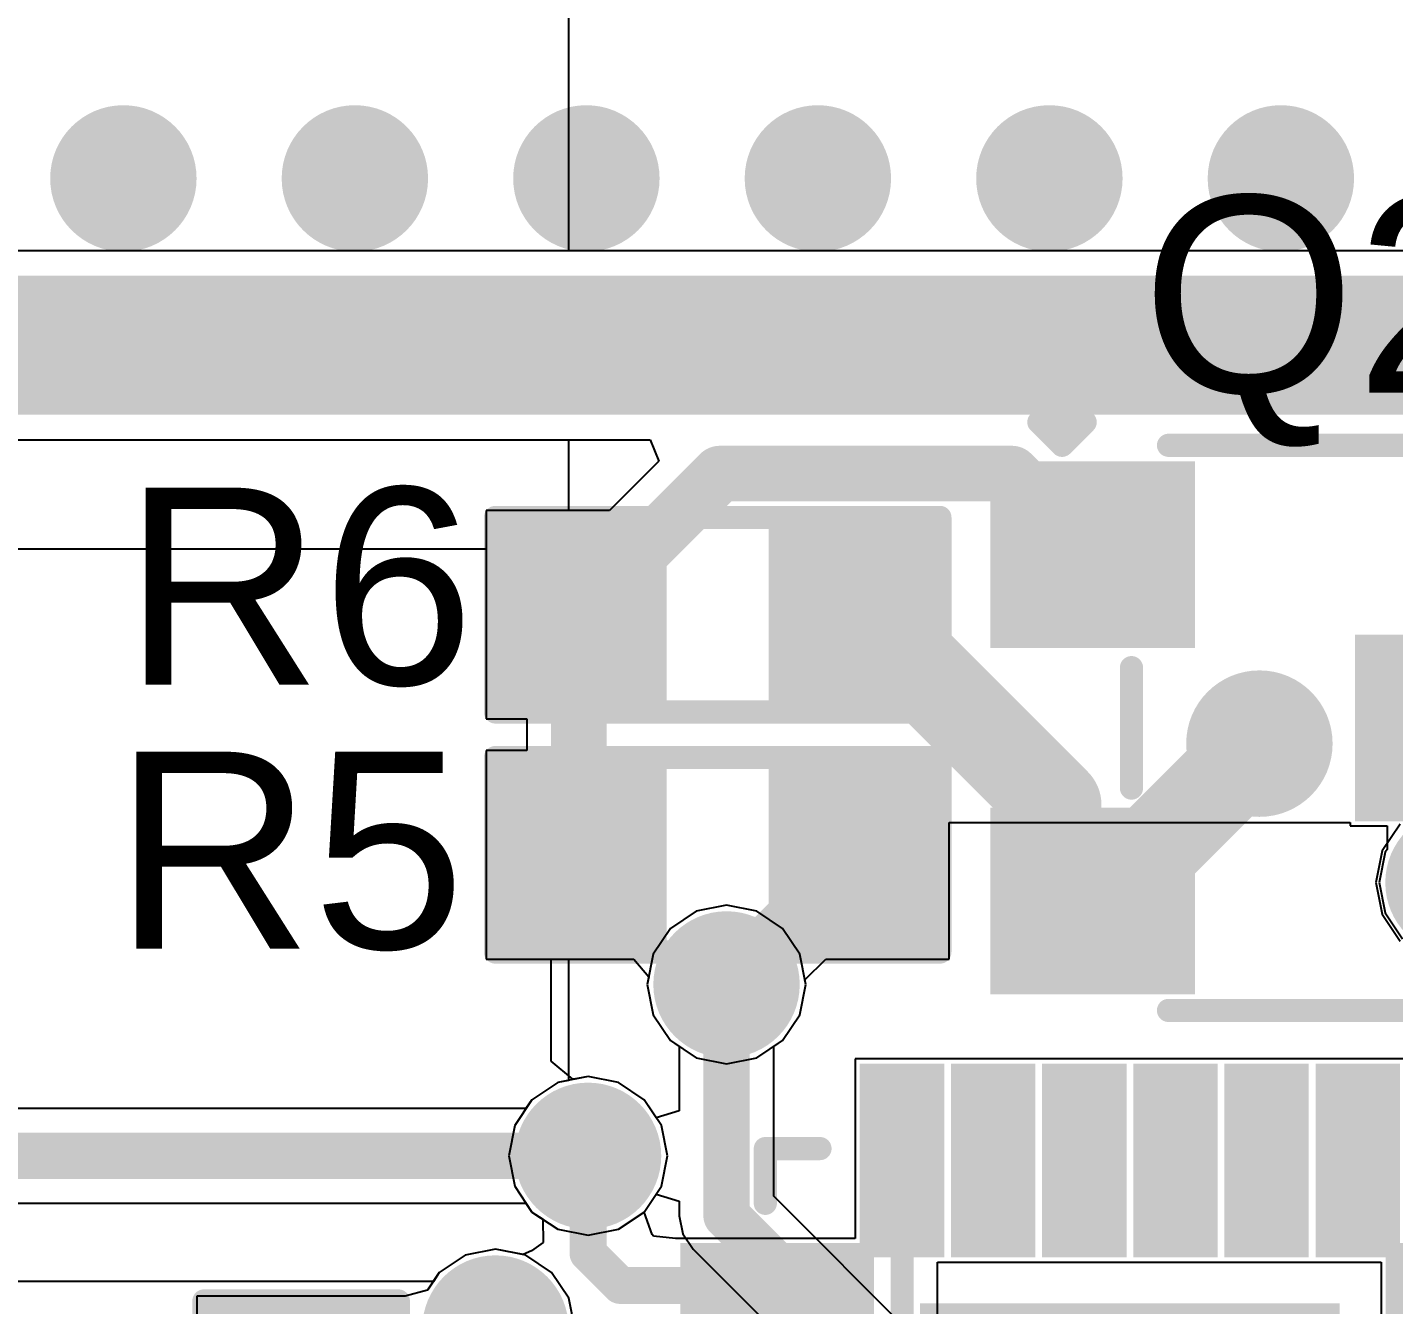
# Model space of a CAD drawing. Header units: millimetres. Extents: x -3 to 5381, y -54 to 5355.
# Drawn here: x 27.68 to 35.18, y -11.69 to -4.68 of the extents above; entities that cross this region are included whole.
import ezdxf

# ---------------------------------------------------------------- set-up
doc = ezdxf.new("R2010")
doc.units = ezdxf.units.MM
for name, color, linetype in [('BottomLayer', 5, 'Continuous'), ('BottomSolder', 6, 'Continuous'), ('TopLayer', 1, 'Continuous'), ('TopOverlay', 2, 'Continuous'), ('TopPaste', 8, 'Continuous'), ('TopSolder', 216, 'Continuous'), ('ViaHoleLayer', 16, 'Continuous')]:
    doc.layers.add(name, color=color, linetype=linetype)
doc.styles.add('Arial', font='arial.ttf', dxfattribs={"height": 0.2})

# ---------------------------------------------------------------- blocks, each defined once
blk = doc.blocks.new('QFN_24_EP_4_4__13')
at = {"layer": 'TopLayer'}
for points in [[(-1.37999978, 2.36500289), (-1.1200003, 2.36500289), (-1.1200003, 1.50500207), (-1.37999978, 1.50500207)], [(-0.88000078, 2.36500289), (-0.6200013, 2.36500289), (-0.6200013, 1.50500207), (-0.88000078, 1.50500207)], [(-0.37999924, 2.36500289), (-0.11999976, 2.36500289), (-0.11999976, 1.50500207), (-0.37999924, 1.50500207)], [(0.11999976, 2.36500289), (0.37999924, 2.36500289), (0.37999924, 1.50500207), (0.11999976, 1.50500207)], [(0.6200013, 2.36500289), (0.88000078, 2.36500289), (0.88000078, 1.50500207), (0.6200013, 1.50500207)], [(1.1200003, 2.36500289), (1.37999978, 2.36500289), (1.37999978, 1.50500207), (1.1200003, 1.50500207)], [(-2.36500035, 1.38000232), (-1.50499953, 1.38000232), (-1.50499953, 1.12000284), (-2.36500035, 1.12000284)], [(1.50499953, 1.38000232), (2.36500035, 1.38000232), (2.36500035, 1.12000284), (1.50499953, 1.12000284)], [(-1.05000044, 1.05000298), (1.05000044, 1.05000298), (1.05000044, -1.0499979), (-1.05000044, -1.0499979)], [(-2.36500035, 0.8800033199999999), (-1.50499953, 0.8800033199999999), (-1.50499953, 0.62000384), (-2.36500035, 0.62000384)], [(1.50499953, 0.8800033199999999), (2.36500035, 0.8800033199999999), (2.36500035, 0.62000384), (1.50499953, 0.62000384)], [(-2.36500035, 0.38000178), (-1.50499953, 0.38000178), (-1.50499953, 0.1200023), (-2.36500035, 0.1200023)], [(1.50499953, 0.38000178), (2.36500035, 0.38000178), (2.36500035, 0.1200023), (1.50499953, 0.1200023)], [(-2.36500035, -0.11999722), (-1.50499953, -0.11999722), (-1.50499953, -0.3799967), (-2.36500035, -0.3799967)], [(1.50499953, -0.11999722), (2.36500035, -0.11999722), (2.36500035, -0.3799967), (1.50499953, -0.3799967)], [(-2.36500035, -0.61999876), (-1.50499953, -0.61999876), (-1.50499953, -0.8799982399999999), (-2.36500035, -0.8799982399999999)], [(1.50499953, -0.61999876), (2.36500035, -0.61999876), (2.36500035, -0.8799982399999999), (1.50499953, -0.8799982399999999)], [(-2.36500035, -1.11999776), (-1.50499953, -1.11999776), (-1.50499953, -1.37999724), (-2.36500035, -1.37999724)], [(1.50499953, -1.11999776), (2.36500035, -1.11999776), (2.36500035, -1.37999724), (1.50499953, -1.37999724)], [(-1.37999978, -1.50499699), (-1.1200003, -1.50499699), (-1.1200003, -2.36499781), (-1.37999978, -2.36499781)], [(-0.88000078, -1.50499699), (-0.6200013, -1.50499699), (-0.6200013, -2.36499781), (-0.88000078, -2.36499781)], [(-0.37999924, -1.50499699), (-0.11999976, -1.50499699), (-0.11999976, -2.36499781), (-0.37999924, -2.36499781)], [(0.11999976, -1.50499699), (0.37999924, -1.50499699), (0.37999924, -2.36499781), (0.11999976, -2.36499781)], [(0.6200013, -1.50499699), (0.88000078, -1.50499699), (0.88000078, -2.36499781), (0.6200013, -2.36499781)], [(1.1200003, -1.50499699), (1.37999978, -1.50499699), (1.37999978, -2.36499781), (1.1200003, -2.36499781)]]:
    blk.add_hatch(color=1, dxfattribs=at).paths.add_polyline_path(points)
at = {"layer": 'TopPaste'}
for points in [[(-1.37999978, 2.36500289), (-1.1200003, 2.36500289), (-1.1200003, 1.50500207), (-1.37999978, 1.50500207)], [(-0.88000078, 2.36500289), (-0.6200013, 2.36500289), (-0.6200013, 1.50500207), (-0.88000078, 1.50500207)], [(-0.37999924, 2.36500289), (-0.11999976, 2.36500289), (-0.11999976, 1.50500207), (-0.37999924, 1.50500207)], [(0.11999976, 2.36500289), (0.37999924, 2.36500289), (0.37999924, 1.50500207), (0.11999976, 1.50500207)], [(0.6200013, 2.36500289), (0.88000078, 2.36500289), (0.88000078, 1.50500207), (0.6200013, 1.50500207)], [(1.1200003, 2.36500289), (1.37999978, 2.36500289), (1.37999978, 1.50500207), (1.1200003, 1.50500207)], [(-2.36500035, 1.38000232), (-1.50499953, 1.38000232), (-1.50499953, 1.12000284), (-2.36500035, 1.12000284)], [(1.50499953, 1.38000232), (2.36500035, 1.38000232), (2.36500035, 1.12000284), (1.50499953, 1.12000284)], [(-2.36500035, 0.8800033199999999), (-1.50499953, 0.8800033199999999), (-1.50499953, 0.62000384), (-2.36500035, 0.62000384)], [(1.50499953, 0.8800033199999999), (2.36500035, 0.8800033199999999), (2.36500035, 0.62000384), (1.50499953, 0.62000384)], [(-0.6600012199999999, 0.6600037599999999), (0.6600012199999999, 0.6600037599999999), (0.6600012199999999, -0.65999868), (-0.6600012199999999, -0.65999868)], [(-2.36500035, 0.38000178), (-1.50499953, 0.38000178), (-1.50499953, 0.1200023), (-2.36500035, 0.1200023)], [(1.50499953, 0.38000178), (2.36500035, 0.38000178), (2.36500035, 0.1200023), (1.50499953, 0.1200023)], [(-2.36500035, -0.11999722), (-1.50499953, -0.11999722), (-1.50499953, -0.3799967), (-2.36500035, -0.3799967)], [(1.50499953, -0.11999722), (2.36500035, -0.11999722), (2.36500035, -0.3799967), (1.50499953, -0.3799967)], [(-2.36500035, -0.61999876), (-1.50499953, -0.61999876), (-1.50499953, -0.8799982399999999), (-2.36500035, -0.8799982399999999)], [(1.50499953, -0.61999876), (2.36500035, -0.61999876), (2.36500035, -0.8799982399999999), (1.50499953, -0.8799982399999999)], [(-2.36500035, -1.11999776), (-1.50499953, -1.11999776), (-1.50499953, -1.37999724), (-2.36500035, -1.37999724)], [(1.50499953, -1.11999776), (2.36500035, -1.11999776), (2.36500035, -1.37999724), (1.50499953, -1.37999724)], [(-1.37999978, -1.50499699), (-1.1200003, -1.50499699), (-1.1200003, -2.36499781), (-1.37999978, -2.36499781)], [(-0.88000078, -1.50499699), (-0.6200013, -1.50499699), (-0.6200013, -2.36499781), (-0.88000078, -2.36499781)], [(-0.37999924, -1.50499699), (-0.11999976, -1.50499699), (-0.11999976, -2.36499781), (-0.37999924, -2.36499781)], [(0.11999976, -1.50499699), (0.37999924, -1.50499699), (0.37999924, -2.36499781), (0.11999976, -2.36499781)], [(0.6200013, -1.50499699), (0.88000078, -1.50499699), (0.88000078, -2.36499781), (0.6200013, -2.36499781)], [(1.1200003, -1.50499699), (1.37999978, -1.50499699), (1.37999978, -2.36499781), (1.1200003, -2.36499781)]]:
    blk.add_hatch(color=8, dxfattribs=at).paths.add_polyline_path(points)
at = {"layer": 'TopSolder'}
for points in [[(-1.48159978, 2.46660289), (-1.0184003, 2.46660289), (-1.0184003, 1.40340207), (-1.48159978, 1.40340207)], [(-0.98160078, 2.46660289), (-0.5184013, 2.46660289), (-0.5184013, 1.40340207), (-0.98160078, 1.40340207)], [(-0.48159924, 2.46660289), (-0.01839976, 2.46660289), (-0.01839976, 1.40340207), (-0.48159924, 1.40340207)], [(0.01839976, 2.46660289), (0.48159924, 2.46660289), (0.48159924, 1.40340207), (0.01839976, 1.40340207)], [(0.5184013, 2.46660289), (0.98160078, 2.46660289), (0.98160078, 1.40340207), (0.5184013, 1.40340207)], [(1.0184003, 2.46660289), (1.48159978, 2.46660289), (1.48159978, 1.40340207), (1.0184003, 1.40340207)], [(-2.46660035, 1.48160232), (-1.40339953, 1.48160232), (-1.40339953, 1.01840284), (-2.46660035, 1.01840284)], [(1.40339953, 1.48160232), (2.46660035, 1.48160232), (2.46660035, 1.01840284), (1.40339953, 1.01840284)], [(-1.15160044, 1.15160298), (1.15160044, 1.15160298), (1.15160044, -1.1515979), (-1.15160044, -1.1515979)], [(-2.46660035, 0.98160332), (-1.40339953, 0.98160332), (-1.40339953, 0.51840384), (-2.46660035, 0.51840384)], [(1.40339953, 0.98160332), (2.46660035, 0.98160332), (2.46660035, 0.51840384), (1.40339953, 0.51840384)], [(-2.46660035, 0.48160178), (-1.40339953, 0.48160178), (-1.40339953, 0.0184023), (-2.46660035, 0.0184023)], [(1.40339953, 0.48160178), (2.46660035, 0.48160178), (2.46660035, 0.0184023), (1.40339953, 0.0184023)], [(-2.46660035, -0.01839722), (-1.40339953, -0.01839722), (-1.40339953, -0.4815967), (-2.46660035, -0.4815967)], [(1.40339953, -0.01839722), (2.46660035, -0.01839722), (2.46660035, -0.4815967), (1.40339953, -0.4815967)], [(-2.46660035, -0.51839876), (-1.40339953, -0.51839876), (-1.40339953, -0.98159824), (-2.46660035, -0.98159824)], [(1.40339953, -0.51839876), (2.46660035, -0.51839876), (2.46660035, -0.98159824), (1.40339953, -0.98159824)], [(-2.46660035, -1.01839776), (-1.40339953, -1.01839776), (-1.40339953, -1.48159724), (-2.46660035, -1.48159724)], [(1.40339953, -1.01839776), (2.46660035, -1.01839776), (2.46660035, -1.48159724), (1.40339953, -1.48159724)], [(-1.48159978, -1.40339699), (-1.0184003, -1.40339699), (-1.0184003, -2.46659781), (-1.48159978, -2.46659781)], [(-0.98160078, -1.40339699), (-0.5184013, -1.40339699), (-0.5184013, -2.46659781), (-0.98160078, -2.46659781)], [(-0.48159924, -1.40339699), (-0.01839976, -1.40339699), (-0.01839976, -2.46659781), (-0.48159924, -2.46659781)], [(0.01839976, -1.40339699), (0.48159924, -1.40339699), (0.48159924, -2.46659781), (0.01839976, -2.46659781)], [(0.5184013, -1.40339699), (0.98160078, -1.40339699), (0.98160078, -2.46659781), (0.5184013, -2.46659781)], [(1.0184003, -1.40339699), (1.48159978, -1.40339699), (1.48159978, -2.46659781), (1.0184003, -2.46659781)]]:
    blk.add_hatch(color=216, dxfattribs=at).paths.add_polyline_path(points)
at = {"layer": 'TopOverlay', "const_width": 0.127}
for points in [[(-2.00000108, 2.00000362), (-1.69999914, 2.00000362)], [(-2.00000108, 2.00000362), (-2.00000108, 1.70000168)], [(1.69999914, 2.00000362), (2.00000108, 2.00000362)], [(2.00000108, 2.00000362), (2.00000108, 1.70000168)], [(-2.667, 1.397), (-2.54, 1.27)], [(-2.667, 1.397), (-2.667, 1.143)], [(-2.54, 1.27), (-2.667, 1.143)], [(-2.00000108, -1.6999966), (-2.00000108, -1.99999854)], [(2.00000108, -1.6999966), (2.00000108, -1.99999854)], [(-2.00000108, -1.99999854), (-1.69999914, -1.99999854)], [(1.69999914, -1.99999854), (2.00000108, -1.99999854)]]:
    blk.add_lwpolyline(points, dxfattribs=at)
at = {"layer": 'TopOverlay', "const_width": 0.0635}
for points in [[(-2.03175108, 2.00000362, 1), (-1.96825108, 2.00000362, 1)], [(-2.03175108, 2.00000362, 1), (-1.96825108, 2.00000362, 1)], [(-1.73174914, 2.00000362, 1), (-1.66824914, 2.00000362, 1)], [(1.66824914, 2.00000362, 1), (1.73174914, 2.00000362, 1)], [(1.96825108, 2.00000362, 1), (2.03175108, 2.00000362, 1)], [(1.96825108, 2.00000362, 1), (2.03175108, 2.00000362, 1)], [(-2.03175108, 1.70000168, 1), (-1.96825108, 1.70000168, 1)], [(1.96825108, 1.70000168, 1), (2.03175108, 1.70000168, 1)], [(-2.69875, 1.397, 1), (-2.63525, 1.397, 1)], [(-2.69875, 1.397, 1), (-2.63525, 1.397, 1)], [(-2.57175, 1.27, 1), (-2.50825, 1.27, 1)], [(-2.57175, 1.27, 1), (-2.50825, 1.27, 1)], [(-2.69875, 1.143, 1), (-2.63525, 1.143, 1)], [(-2.69875, 1.143, 1), (-2.63525, 1.143, 1)], [(-2.03175108, -1.6999966, 1), (-1.96825108, -1.6999966, 1)], [(1.96825108, -1.6999966, 1), (2.03175108, -1.6999966, 1)], [(-2.03175108, -1.99999854, 1), (-1.96825108, -1.99999854, 1)], [(-2.03175108, -1.99999854, 1), (-1.96825108, -1.99999854, 1)], [(-1.73174914, -1.99999854, 1), (-1.66824914, -1.99999854, 1)], [(1.66824914, -1.99999854, 1), (1.73174914, -1.99999854, 1)], [(1.96825108, -1.99999854, 1), (2.03175108, -1.99999854, 1)], [(1.96825108, -1.99999854, 1), (2.03175108, -1.99999854, 1)]]:
    blk.add_lwpolyline(points, format="xyb", close=True, dxfattribs=at)
blk = doc.blocks.new('R___0603_21')
at = {"layer": 'TopLayer'}
for points in [[(-0.3809999999999999, 0.4445), (-0.3809999999999999, -0.4445), (-1.143, -0.4445), (-1.143, 0.4445)], [(1.143, 0.4445), (1.143, -0.4445), (0.3809999999999999, -0.4445), (0.3809999999999999, 0.4445)]]:
    blk.add_hatch(color=1, dxfattribs=at).paths.add_polyline_path(points)
at = {"layer": 'TopPaste'}
for points in [[(-0.3809999999999999, 0.4445), (-0.3809999999999999, -0.4445), (-1.143, -0.4445), (-1.143, 0.4445)], [(1.143, 0.4445), (1.143, -0.4445), (0.3809999999999999, -0.4445), (0.3809999999999999, 0.4445)]]:
    blk.add_hatch(color=8, dxfattribs=at).paths.add_polyline_path(points)
at = {"layer": 'TopSolder'}
for points in [[(-0.2794, 0.5460999999999999), (-0.2794, -0.5460999999999999), (-1.2446, -0.5460999999999999), (-1.2446, 0.5460999999999999)], [(1.2446, 0.5460999999999999), (1.2446, -0.5460999999999999), (0.2794, -0.5460999999999999), (0.2794, 0.5460999999999999)]]:
    blk.add_hatch(color=216, dxfattribs=at).paths.add_polyline_path(points)
at = {"layer": 'TopOverlay', "const_width": 0.127}
for points in [[(-1.2192, 0.5334), (-1.2192, -0.5334)], [(1.2192, 0.5334), (-1.2192, 0.5334)], [(1.2192, 0.5334), (1.2192, -0.5334)], [(1.2192, -0.5334), (-1.2192, -0.5334)]]:
    blk.add_lwpolyline(points, dxfattribs=at)
at = {"layer": 'TopOverlay', "const_width": 0.0635}
for points in [[(-1.25095, 0.5334, 1), (-1.18745, 0.5334, 1)], [(-1.25095, 0.5334, 1), (-1.18745, 0.5334, 1)], [(1.18745, 0.5334, 1), (1.25095, 0.5334, 1)], [(1.18745, 0.5334, 1), (1.25095, 0.5334, 1)], [(-1.25095, -0.5334, 1), (-1.18745, -0.5334, 1)], [(-1.25095, -0.5334, 1), (-1.18745, -0.5334, 1)], [(1.18745, -0.5334, 1), (1.25095, -0.5334, 1)], [(1.18745, -0.5334, 1), (1.25095, -0.5334, 1)]]:
    blk.add_lwpolyline(points, format="xyb", close=True, dxfattribs=at)
blk = doc.blocks.new('R___0603_22')
at = {"layer": 'TopLayer'}
for points in [[(-0.3809999999999999, 0.4445), (-0.3809999999999999, -0.4445), (-1.143, -0.4445), (-1.143, 0.4445)], [(1.143, 0.4445), (1.143, -0.4445), (0.3809999999999999, -0.4445), (0.3809999999999999, 0.4445)]]:
    blk.add_hatch(color=1, dxfattribs=at).paths.add_polyline_path(points)
at = {"layer": 'TopPaste'}
for points in [[(-0.3809999999999999, 0.4445), (-0.3809999999999999, -0.4445), (-1.143, -0.4445), (-1.143, 0.4445)], [(1.143, 0.4445), (1.143, -0.4445), (0.3809999999999999, -0.4445), (0.3809999999999999, 0.4445)]]:
    blk.add_hatch(color=8, dxfattribs=at).paths.add_polyline_path(points)
at = {"layer": 'TopSolder'}
for points in [[(-0.2794, 0.5460999999999999), (-0.2794, -0.5460999999999999), (-1.2446, -0.5460999999999999), (-1.2446, 0.5460999999999999)], [(1.2446, 0.5460999999999999), (1.2446, -0.5460999999999999), (0.2794, -0.5460999999999999), (0.2794, 0.5460999999999999)]]:
    blk.add_hatch(color=216, dxfattribs=at).paths.add_polyline_path(points)
at = {"layer": 'TopOverlay', "const_width": 0.127}
for points in [[(-1.2192, 0.5334), (-1.2192, -0.5334)], [(1.2192, 0.5334), (-1.2192, 0.5334)], [(1.2192, 0.5334), (1.2192, -0.5334)], [(1.2192, -0.5334), (-1.2192, -0.5334)]]:
    blk.add_lwpolyline(points, dxfattribs=at)
at = {"layer": 'TopOverlay', "const_width": 0.0635}
for points in [[(-1.25095, 0.5334, 1), (-1.18745, 0.5334, 1)], [(-1.25095, 0.5334, 1), (-1.18745, 0.5334, 1)], [(1.18745, 0.5334, 1), (1.25095, 0.5334, 1)], [(1.18745, 0.5334, 1), (1.25095, 0.5334, 1)], [(-1.25095, -0.5334, 1), (-1.18745, -0.5334, 1)], [(-1.25095, -0.5334, 1), (-1.18745, -0.5334, 1)], [(1.18745, -0.5334, 1), (1.25095, -0.5334, 1)], [(1.18745, -0.5334, 1), (1.25095, -0.5334, 1)]]:
    blk.add_lwpolyline(points, format="xyb", close=True, dxfattribs=at)
blk = doc.blocks.new('SOT_23_28')
at = {"layer": 'TopLayer'}
for points in [[(-0.41000045, 1.46000089), (0.41000045, 1.46000089), (0.41000045, 0.54000019), (-0.41000045, 0.54000019)], [(-1.36000109, -0.54000019), (-0.54000019, -0.54000019), (-0.54000019, -1.46000089), (-1.36000109, -1.46000089)], [(0.54000019, -0.54000019), (1.36000109, -0.54000019), (1.36000109, -1.46000089), (0.54000019, -1.46000089)]]:
    blk.add_hatch(color=1, dxfattribs=at).paths.add_polyline_path(points)
at = {"layer": 'TopPaste'}
for points in [[(-0.41000045, 1.46000089), (0.41000045, 1.46000089), (0.41000045, 0.54000019), (-0.41000045, 0.54000019)], [(-1.36000109, -0.54000019), (-0.54000019, -0.54000019), (-0.54000019, -1.46000089), (-1.36000109, -1.46000089)], [(0.54000019, -0.54000019), (1.36000109, -0.54000019), (1.36000109, -1.46000089), (0.54000019, -1.46000089)]]:
    blk.add_hatch(color=8, dxfattribs=at).paths.add_polyline_path(points)
at = {"layer": 'TopSolder'}
for points in [[(-0.51160045, 1.56160089), (0.51160045, 1.56160089), (0.51160045, 0.43840019), (-0.51160045, 0.43840019)], [(-1.46160109, -0.43840019), (-0.43840019, -0.43840019), (-0.43840019, -1.56160089), (-1.46160109, -1.56160089)], [(0.43840019, -0.43840019), (1.46160109, -0.43840019), (1.46160109, -1.56160089), (0.43840019, -1.56160089)]]:
    blk.add_hatch(color=216, dxfattribs=at).paths.add_polyline_path(points)
at = {"layer": 'TopOverlay', "const_width": 0.127}
for points in [[(-1.5494, -0.5841999999999999), (-1.5494, 0.8128)], [(-0.5588, 0.8128), (-1.5494, 0.8128)], [(1.5494, 0.8128), (0.5588, 0.8128)], [(1.5494, -0.5841999999999999), (1.5494, 0.8128)], [(0.3302, -0.7874), (-0.3302, -0.7874)], [(-1.5494, -1.1684), (-1.6764, -1.0414)], [(-1.6764, -1.2954), (-1.6764, -1.0414)], [(-1.6764, -1.2954), (-1.5494, -1.1684)]]:
    blk.add_lwpolyline(points, dxfattribs=at)
at = {"layer": 'TopOverlay', "const_width": 0.0635}
for points in [[(-1.58115, 0.8128, 1), (-1.51765, 0.8128, 1)], [(-1.58115, 0.8128, 1), (-1.51765, 0.8128, 1)], [(-0.5905499999999999, 0.8128, 1), (-0.52705, 0.8128, 1)], [(0.52705, 0.8128, 1), (0.5905499999999999, 0.8128, 1)], [(1.51765, 0.8128, 1), (1.58115, 0.8128, 1)], [(1.51765, 0.8128, 1), (1.58115, 0.8128, 1)], [(-1.58115, -0.5841999999999999, 1), (-1.51765, -0.5841999999999999, 1)], [(1.51765, -0.5841999999999999, 1), (1.58115, -0.5841999999999999, 1)], [(-0.36195, -0.7874, 1), (-0.29845, -0.7874, 1)], [(0.29845, -0.7874, 1), (0.36195, -0.7874, 1)], [(-1.70815, -1.0414, 1), (-1.64465, -1.0414, 1)], [(-1.70815, -1.0414, 1), (-1.64465, -1.0414, 1)], [(-1.58115, -1.1684, 1), (-1.51765, -1.1684, 1)], [(-1.58115, -1.1684, 1), (-1.51765, -1.1684, 1)], [(-1.70815, -1.2954, 1), (-1.64465, -1.2954, 1)], [(-1.70815, -1.2954, 1), (-1.64465, -1.2954, 1)]]:
    blk.add_lwpolyline(points, format="xyb", close=True, dxfattribs=at)
blk = doc.blocks.new('C___0603_51')
at = {"layer": 'TopLayer'}
for points in [[(-0.3809999999999999, 0.4445), (-0.3809999999999999, -0.4445), (-1.143, -0.4445), (-1.143, 0.4445)], [(1.143, 0.4445), (1.143, -0.4445), (0.3809999999999999, -0.4445), (0.3809999999999999, 0.4445)]]:
    blk.add_hatch(color=1, dxfattribs=at).paths.add_polyline_path(points)
at = {"layer": 'TopPaste'}
for points in [[(-0.3809999999999999, 0.4445), (-0.3809999999999999, -0.4445), (-1.143, -0.4445), (-1.143, 0.4445)], [(1.143, 0.4445), (1.143, -0.4445), (0.3809999999999999, -0.4445), (0.3809999999999999, 0.4445)]]:
    blk.add_hatch(color=8, dxfattribs=at).paths.add_polyline_path(points)
at = {"layer": 'TopSolder'}
for points in [[(-0.3210001199999999, 0.50449988), (-0.3210001199999999, -0.50449988), (-1.20299988, -0.50449988), (-1.20299988, 0.50449988)], [(1.20299988, 0.50449988), (1.20299988, -0.50449988), (0.3210001199999999, -0.50449988), (0.3210001199999999, 0.50449988)]]:
    blk.add_hatch(color=216, dxfattribs=at).paths.add_polyline_path(points)
at = {"layer": 'TopOverlay', "const_width": 0.127}
for points in [[(-1.2446, 0.5334), (-1.2446, -0.5334)], [(-1.2446, 0.5334), (-0.4571999999999999, 0.5334)], [(0.4571999999999999, 0.5334), (1.2446, 0.5334)], [(1.2446, 0.5334), (1.2446, -0.5334)], [(-1.2446, -0.5334), (-0.4571999999999999, -0.5334)], [(0.4571999999999999, -0.5334), (1.2446, -0.5334)]]:
    blk.add_lwpolyline(points, dxfattribs=at)
at = {"layer": 'TopOverlay', "const_width": 0.0635}
for points in [[(-1.27635, 0.5334, 1), (-1.21285, 0.5334, 1)], [(-1.27635, 0.5334, 1), (-1.21285, 0.5334, 1)], [(-0.4889499999999999, 0.5334, 1), (-0.42545, 0.5334, 1)], [(0.42545, 0.5334, 1), (0.4889499999999999, 0.5334, 1)], [(1.21285, 0.5334, 1), (1.27635, 0.5334, 1)], [(1.21285, 0.5334, 1), (1.27635, 0.5334, 1)], [(-1.27635, -0.5334, 1), (-1.21285, -0.5334, 1)], [(-1.27635, -0.5334, 1), (-1.21285, -0.5334, 1)], [(-0.4889499999999999, -0.5334, 1), (-0.42545, -0.5334, 1)], [(0.42545, -0.5334, 1), (0.4889499999999999, -0.5334, 1)], [(1.21285, -0.5334, 1), (1.27635, -0.5334, 1)], [(1.21285, -0.5334, 1), (1.27635, -0.5334, 1)]]:
    blk.add_lwpolyline(points, format="xyb", close=True, dxfattribs=at)

msp = doc.modelspace()

# ---------------------------------------------------------------- hatches: boundary and pattern name
at = {"layer": 'BottomLayer'}
h = msp.add_hatch(color=5, dxfattribs=at)
edge = h.paths.add_edge_path()
edge.add_arc((28.21025346, -5.511446939999999), 0.2999994, 0, 360)
h = msp.add_hatch(color=5, dxfattribs=at)
edge = h.paths.add_edge_path()
edge.add_arc((29.48025346, -5.511446939999999), 0.2999994, 0, 360)
h = msp.add_hatch(color=5, dxfattribs=at)
edge = h.paths.add_edge_path()
edge.add_arc((30.75025346, -5.511446939999999), 0.2999994, 0, 360)
h = msp.add_hatch(color=5, dxfattribs=at)
edge = h.paths.add_edge_path()
edge.add_arc((32.02025346, -5.511446939999999), 0.2999994, 0, 360)
h = msp.add_hatch(color=5, dxfattribs=at)
edge = h.paths.add_edge_path()
edge.add_arc((33.29025346, -5.511446939999999), 0.2999994, 0, 360)
h = msp.add_hatch(color=5, dxfattribs=at)
edge = h.paths.add_edge_path()
edge.add_arc((34.56025346, -5.511446939999999), 0.2999994, 0, 360)
h = msp.add_hatch(color=5, dxfattribs=at)
edge = h.paths.add_edge_path()
edge.add_arc((34.4424, -8.6106), 0.2999994, 0, 360)
h = msp.add_hatch(color=5, dxfattribs=at)
edge = h.paths.add_edge_path()
edge.add_arc((31.519114, -9.9314), 0.2999994, 0, 360)
h = msp.add_hatch(color=5, dxfattribs=at)
edge = h.paths.add_edge_path()
edge.add_arc((30.7594, -10.8712), 0.2999994, 0, 360)
h = msp.add_hatch(color=5, dxfattribs=at)
edge = h.paths.add_edge_path()
edge.add_arc((30.2514, -11.81814502), 0.2999994, 0, 360)
at = {"layer": 'BottomSolder'}
h = msp.add_hatch(color=6, dxfattribs=at)
edge = h.paths.add_edge_path()
edge.add_arc((28.21025346, -5.511446939999999), 0.4015993999999999, 0, 360)
h = msp.add_hatch(color=6, dxfattribs=at)
edge = h.paths.add_edge_path()
edge.add_arc((29.48025346, -5.511446939999999), 0.4015993999999999, 0, 360)
h = msp.add_hatch(color=6, dxfattribs=at)
edge = h.paths.add_edge_path()
edge.add_arc((30.75025346, -5.511446939999999), 0.4015993999999999, 0, 360)
h = msp.add_hatch(color=6, dxfattribs=at)
edge = h.paths.add_edge_path()
edge.add_arc((32.02025346, -5.511446939999999), 0.4015993999999999, 0, 360)
h = msp.add_hatch(color=6, dxfattribs=at)
edge = h.paths.add_edge_path()
edge.add_arc((33.29025346, -5.511446939999999), 0.4015993999999999, 0, 360)
h = msp.add_hatch(color=6, dxfattribs=at)
edge = h.paths.add_edge_path()
edge.add_arc((34.56025346, -5.511446939999999), 0.4015993999999999, 0, 360)
h = msp.add_hatch(color=6, dxfattribs=at)
edge = h.paths.add_edge_path()
edge.add_arc((34.4424, -8.6106), 0.4015993999999999, 0, 360)
h = msp.add_hatch(color=6, dxfattribs=at)
edge = h.paths.add_edge_path()
edge.add_arc((35.5346, -9.372599999999998), 0.4015993999999999, 0, 360)
h = msp.add_hatch(color=6, dxfattribs=at)
edge = h.paths.add_edge_path()
edge.add_arc((31.519114, -9.9314), 0.4015993999999999, 0, 360)
h = msp.add_hatch(color=6, dxfattribs=at)
edge = h.paths.add_edge_path()
edge.add_arc((30.7594, -10.8712), 0.4015993999999999, 0, 360)
h = msp.add_hatch(color=6, dxfattribs=at)
edge = h.paths.add_edge_path()
edge.add_arc((30.2514, -11.81814502), 0.4015993999999999, 0, 360)
at = {"layer": 'TopLayer'}
h = msp.add_hatch(color=1, dxfattribs=at)
edge = h.paths.add_edge_path()
edge.add_arc((28.21025346, -5.511446939999999), 0.2999994, 0, 360)
h = msp.add_hatch(color=1, dxfattribs=at)
edge = h.paths.add_edge_path()
edge.add_arc((29.48025346, -5.511446939999999), 0.2999994, 0, 360)
h = msp.add_hatch(color=1, dxfattribs=at)
edge = h.paths.add_edge_path()
edge.add_arc((30.75025346, -5.511446939999999), 0.2999994, 0, 360)
h = msp.add_hatch(color=1, dxfattribs=at)
edge = h.paths.add_edge_path()
edge.add_arc((32.02025346, -5.511446939999999), 0.2999994, 0, 360)
h = msp.add_hatch(color=1, dxfattribs=at)
edge = h.paths.add_edge_path()
edge.add_arc((33.29025346, -5.511446939999999), 0.2999994, 0, 360)
h = msp.add_hatch(color=1, dxfattribs=at)
edge = h.paths.add_edge_path()
edge.add_arc((34.56025346, -5.511446939999999), 0.2999994, 0, 360)
h = msp.add_hatch(color=1, dxfattribs=at)
edge = h.paths.add_edge_path()
edge.add_arc((34.4424, -8.6106), 0.2999994, 0, 360)
h = msp.add_hatch(color=1, dxfattribs=at)
edge = h.paths.add_edge_path()
edge.add_arc((31.519114, -9.9314), 0.2999994, 0, 360)
h = msp.add_hatch(color=1, dxfattribs=at)
edge = h.paths.add_edge_path()
edge.add_arc((30.7594, -10.8712), 0.2999994, 0, 360)
h = msp.add_hatch(color=1, dxfattribs=at)
edge = h.paths.add_edge_path()
edge.add_arc((30.2514, -11.81814502), 0.2999994, 0, 360)
at = {"layer": 'TopSolder'}
h = msp.add_hatch(color=216, dxfattribs=at)
edge = h.paths.add_edge_path()
edge.add_arc((28.21025346, -5.511446939999999), 0.4015993999999999, 0, 360)
h = msp.add_hatch(color=216, dxfattribs=at)
edge = h.paths.add_edge_path()
edge.add_arc((29.48025346, -5.511446939999999), 0.4015993999999999, 0, 360)
h = msp.add_hatch(color=216, dxfattribs=at)
edge = h.paths.add_edge_path()
edge.add_arc((30.75025346, -5.511446939999999), 0.4015993999999999, 0, 360)
h = msp.add_hatch(color=216, dxfattribs=at)
edge = h.paths.add_edge_path()
edge.add_arc((32.02025346, -5.511446939999999), 0.4015993999999999, 0, 360)
h = msp.add_hatch(color=216, dxfattribs=at)
edge = h.paths.add_edge_path()
edge.add_arc((33.29025346, -5.511446939999999), 0.4015993999999999, 0, 360)
h = msp.add_hatch(color=216, dxfattribs=at)
edge = h.paths.add_edge_path()
edge.add_arc((34.56025346, -5.511446939999999), 0.4015993999999999, 0, 360)
h = msp.add_hatch(color=216, dxfattribs=at)
edge = h.paths.add_edge_path()
edge.add_arc((34.4424, -8.6106), 0.4015993999999999, 0, 360)
h = msp.add_hatch(color=216, dxfattribs=at)
edge = h.paths.add_edge_path()
edge.add_arc((35.5346, -9.372599999999998), 0.4015993999999999, 0, 360)
h = msp.add_hatch(color=216, dxfattribs=at)
edge = h.paths.add_edge_path()
edge.add_arc((31.519114, -9.9314), 0.4015993999999999, 0, 360)
h = msp.add_hatch(color=216, dxfattribs=at)
edge = h.paths.add_edge_path()
edge.add_arc((30.7594, -10.8712), 0.4015993999999999, 0, 360)
h = msp.add_hatch(color=216, dxfattribs=at)
edge = h.paths.add_edge_path()
edge.add_arc((30.2514, -11.81814502), 0.4015993999999999, 0, 360)
at = {"layer": 'ViaHoleLayer'}
h = msp.add_hatch(color=16, dxfattribs=at)
edge = h.paths.add_edge_path()
edge.add_arc((28.21025346, -5.511446939999999), 0.1499997, 0, 360)
h = msp.add_hatch(color=16, dxfattribs=at)
edge = h.paths.add_edge_path()
edge.add_arc((29.48025346, -5.511446939999999), 0.1499997, 0, 360)
h = msp.add_hatch(color=16, dxfattribs=at)
edge = h.paths.add_edge_path()
edge.add_arc((30.75025346, -5.511446939999999), 0.1499997, 0, 360)
h = msp.add_hatch(color=16, dxfattribs=at)
edge = h.paths.add_edge_path()
edge.add_arc((32.02025346, -5.511446939999999), 0.1499997, 0, 360)
h = msp.add_hatch(color=16, dxfattribs=at)
edge = h.paths.add_edge_path()
edge.add_arc((33.29025346, -5.511446939999999), 0.1499997, 0, 360)
h = msp.add_hatch(color=16, dxfattribs=at)
edge = h.paths.add_edge_path()
edge.add_arc((34.56025346, -5.511446939999999), 0.1499997, 0, 360)
h = msp.add_hatch(color=16, dxfattribs=at)
edge = h.paths.add_edge_path()
edge.add_arc((34.4424, -8.6106), 0.1499997, 0, 360)
h = msp.add_hatch(color=16, dxfattribs=at)
edge = h.paths.add_edge_path()
edge.add_arc((31.519114, -9.9314), 0.1499997, 0, 360)
h = msp.add_hatch(color=16, dxfattribs=at)
edge = h.paths.add_edge_path()
edge.add_arc((30.7594, -10.8712), 0.1499997, 0, 360)
h = msp.add_hatch(color=16, dxfattribs=at)
edge = h.paths.add_edge_path()
edge.add_arc((30.2514, -11.81814502), 0.1499997, 0, 360)

# ---------------------------------------------------------------- linework, layer by layer
at = {"layer": 'BottomLayer'}
for p, q in [((35.21413328, -9.05213328), (35.11589116, -9.199166259999998)), ((35.11589116, -9.199166259999998), (35.08139288, -9.372599999999998)), ((35.08139288, -9.372599999999998), (35.11589116, -9.546033739999999)), ((31.519114, -9.49603638), (31.35250778, -9.52917576)), ((31.68572022, -9.52917576), (31.519114, -9.49603638)), ((31.35250778, -9.52917576), (31.211266, -9.623552)), ((31.826962, -9.623552), (31.68572022, -9.52917576)), ((35.11589116, -9.546033739999999), (35.21413328, -9.69306672)), ((31.211266, -9.623552), (31.11688976, -9.76479378)), ((31.92133824, -9.76479378), (31.826962, -9.623552)), ((31.11688976, -9.76479378), (31.08375038, -9.9314)), ((31.95447762, -9.9314), (31.92133824, -9.76479378)), ((31.08375038, -9.9314), (31.11688976, -10.09800622)), ((31.92133824, -10.09800622), (31.95447762, -9.9314)), ((31.11688976, -10.09800622), (31.211266, -10.239248)), ((31.826962, -10.239248), (31.92133824, -10.09800622)), ((31.211266, -10.239248), (31.26013814, -10.27190478)), ((31.77808986, -10.27190478), (31.826962, -10.239248)), ((31.26013814, -10.27190478), (31.26013814, -10.6234357)), ((31.77808986, -11.09183964), (31.77808986, -10.27190478)), ((30.59279378, -10.46897576), (30.451552, -10.563352)), ((30.7594, -10.43583638), (30.59279378, -10.46897576)), ((30.92600622, -10.46897576), (30.7594, -10.43583638)), ((31.067248, -10.563352), (30.92600622, -10.46897576)), ((30.451552, -10.563352), (30.41889522, -10.61222414)), ((31.13313814, -10.66195988), (31.067248, -10.563352)), ((30.41889522, -10.61222414), (21.47699794, -10.61222414)), ((31.26013814, -10.6234357), (31.13313814, -10.66195988)), ((31.067248, -11.179048), (31.13313814, -11.08044012)), ((31.13313814, -11.08044012), (31.26013814, -11.1189643)), ((33.40632384, -12.72007362), (31.77808986, -11.09183964)), ((21.47699794, -11.13017586), (30.41889522, -11.13017586)), ((30.41889522, -11.13017586), (30.451552, -11.179048)), ((31.26013814, -11.1189643), (31.26013814, -11.19911146)), ((30.451552, -11.179048), (30.59279378, -11.27342424)), ((30.92600622, -11.27342424), (31.067248, -11.179048)), ((31.26013814, -11.19911146), (31.27985108, -11.29821718)), ((30.59279378, -11.27342424), (30.7594, -11.30656362)), ((30.7594, -11.30656362), (30.92600622, -11.27342424)), ((31.27985108, -11.29821718), (31.33599016, -11.3822353)), ((30.2514, -11.3827814), (30.08479377999999, -11.41592078)), ((30.41800622, -11.41592078), (30.2514, -11.3827814)), ((31.33599016, -11.3822353), (32.96422414, -13.01046928)), ((30.08479377999999, -11.41592078), (29.943552, -11.51029702)), ((30.559248, -11.51029702), (30.41800622, -11.41592078)), ((29.943552, -11.51029702), (29.91089522, -11.55916916)), ((30.65362424, -11.6515388), (30.559248, -11.51029702)), ((29.91089522, -11.55916916), (21.01388228, -11.55916916)), ((30.68676362, -11.81814502), (30.65362424, -11.6515388))]:
    msp.add_line(p, q, dxfattribs=at)
at = {"layer": 'BottomLayer', "const_width": 0.254}
for points in [[(31.519114, -11.19911146), (31.519114, -9.9314)], [(21.13649316, -10.8712), (30.7594, -10.8712)], [(31.519114, -11.19911146), (33.2232, -12.90319746)]]:
    msp.add_lwpolyline(points, dxfattribs=at)
at = {"layer": 'BottomLayer', "const_width": 0.127}
for points in [[(31.455614, -9.9314, 1), (31.582614, -9.9314, 1)], [(30.69589999999999, -10.8712, 1), (30.8229, -10.8712, 1)], [(31.455614, -11.19911146, 1), (31.582614, -11.19911146, 1)], [(31.455614, -11.19911146, 1), (31.582614, -11.19911146, 1)]]:
    msp.add_lwpolyline(points, format="xyb", close=True, dxfattribs=at)
at = {"layer": 'TopLayer'}
for p, q in [((30.6516532, -4.19171374), (30.6516532, -5.90824828)), ((36.8440589, -5.90824828), (26.80478764, -5.90824828)), ((30.6516532, -5.90824828), (26.80478764, -5.90824828)), ((26.59024399999999, -6.94415172), (31.09935868, -6.94415172)), ((26.59024399999999, -6.94415172), (30.6516532, -6.94415172)), ((30.6516532, -6.94415172), (30.6516532, -7.332217999999999)), ((31.09935868, -6.94415172), (31.14795904, -7.06148448)), ((31.14795904, -7.06148448), (30.87722552, -7.332217999999999)), ((30.87722552, -7.332217999999999), (30.2006, -7.332217999999999)), ((30.2006, -7.332217999999999), (30.2006, -7.54451374)), ((30.6516532, -7.332217999999999), (30.2006, -7.332217999999999)), ((30.2006, -7.332217999999999), (30.2006, -8.475218)), ((30.2006, -7.54451374), (21.027898, -7.54451374)), ((30.2006, -8.475218), (30.4237263, -8.475218)), ((30.4237263, -8.475218), (30.4237263, -8.6487)), ((30.4237263, -8.6487), (30.2006, -8.6487)), ((30.2006, -8.6487), (30.2006, -9.7917)), ((32.74059999999999, -9.04240254), (34.941002, -9.042399999999999)), ((32.74059999999999, -9.7917), (32.74059999999999, -9.04240254)), ((34.941002, -9.042399999999999), (34.941002, -9.06119854)), ((34.941002, -9.06119854), (35.14283548, -9.06119854)), ((35.14283548, -9.06119854), (35.14283548, -9.190339759999999)), ((35.13237576, -9.20599378), (35.09923637999999, -9.372599999999998)), ((35.14283548, -9.190339759999999), (35.13237576, -9.20599378)), ((35.09923637999999, -9.372599999999998), (35.13237576, -9.539206219999999)), ((35.13237576, -9.539206219999999), (35.226752, -9.680448)), ((30.2006, -9.7917), (30.6516532, -9.7917)), ((30.5562, -10.35231102), (30.5562, -9.7917)), ((30.5562, -9.7917), (31.01144166, -9.7917)), ((30.6516532, -9.7917), (30.6516532, -10.4572689)), ((31.01144166, -9.7917), (31.09201046, -9.88987354)), ((31.9494662, -9.90620828), (32.06397448, -9.7917)), ((32.06397448, -9.7917), (32.74059999999999, -9.7917)), ((31.09201046, -9.88987354), (31.08375038, -9.9314)), ((31.08375038, -9.9314), (31.11688976, -10.09800622)), ((31.92133824, -10.09800622), (31.95447762, -9.9314)), ((31.95447762, -9.9314), (31.9494662, -9.90620828)), ((31.11688976, -10.09800622), (31.211266, -10.239248)), ((31.826962, -10.239248), (31.92133824, -10.09800622)), ((31.211266, -10.239248), (31.35250778, -10.33362424)), ((31.68572022, -10.33362424), (31.826962, -10.239248)), ((31.35250778, -10.33362424), (31.519114, -10.36676362)), ((31.519114, -10.36676362), (31.68572022, -10.33362424)), ((35.23895924, -10.33931892), (32.22495968, -10.33931892)), ((32.22495968, -10.33931892), (32.22495968, -11.32431822)), ((30.67536664, -10.45057854), (30.5562, -10.35231102)), ((30.59279378, -10.46897576), (30.451552, -10.563352)), ((30.6516532, -10.4572689), (30.59279378, -10.46897576)), ((30.68206208, -10.45121862), (30.67536664, -10.45057854)), ((30.7594, -10.43583638), (30.68206208, -10.45121862)), ((30.92600622, -10.46897576), (30.7594, -10.43583638)), ((31.067248, -10.563352), (30.92600622, -10.46897576)), ((30.451552, -10.563352), (30.35717576, -10.70459378)), ((31.16162424, -10.70459378), (31.067248, -10.563352)), ((30.35717576, -10.70459378), (30.32403638, -10.8712)), ((31.19476362, -10.8712), (31.16162424, -10.70459378)), ((30.32403638, -10.8712), (30.35717576, -11.03780622)), ((31.16162424, -11.03780622), (31.19476362, -10.8712)), ((30.35717576, -11.03780622), (30.451552, -11.179048)), ((31.067248, -11.17904546), (31.16162424, -11.03780622)), ((30.451552, -11.179048), (30.51062732, -11.21852214)), ((30.51062732, -11.21852214), (30.5124104, -11.3458752)), ((31.1108471, -11.30265964), (31.067248, -11.17904546)), ((31.11851282, -11.31090702), (31.1108471, -11.30265964)), ((31.23996292, -11.32431568), (31.11851282, -11.31090702)), ((30.2514, -11.3827814), (30.08479377999999, -11.41592078)), ((30.40275352, -11.41288802), (30.2514, -11.3827814)), ((30.44962414, -11.39246134), (30.40275352, -11.41288802)), ((30.5124104, -11.3458752), (30.44962414, -11.39246134)), ((31.23996292, -11.32431822), (31.23996292, -11.32431568)), ((32.22495968, -11.32431822), (31.23996292, -11.32431822)), ((30.08479377999999, -11.41592078), (29.943552, -11.51029702)), ((32.67644468, -12.5069219), (32.67644468, -11.4533172)), ((32.67644468, -11.4533172), (35.10996025999999, -11.4533172)), ((35.10996025999999, -11.4533172), (35.10996025999999, -12.83831824)), ((29.943552, -11.51029702), (29.87800222, -11.60839944)), ((29.87800222, -11.60839944), (29.75685946, -11.64132292)), ((29.75685692, -11.641328), (28.613862, -11.641328)), ((28.613862, -11.641328), (28.613862, -12.0217184)), ((29.75685946, -11.64132546), (29.75685692, -11.641328)), ((29.75685946, -11.64132292), (29.75685946, -11.64132546))]:
    msp.add_line(p, q, dxfattribs=at)
for points, const_width in [([(26.59024399999999, -6.4262), (37.05860254, -6.4262)], 0.7619999999999999), ([(31.00069999999999, -7.611617999999999), (31.48261928, -7.12969872)], 0.3048), ([(31.48261928, -7.12969872), (33.0835, -7.12969872)], 0.3048), ([(33.0835, -7.12969872), (33.528, -7.574198719999999)], 0.3048), ([(30.7086, -7.840217999999999), (30.9372, -7.611617999999999)], 0.3048), ([(30.9372, -7.611617999999999), (31.00069999999999, -7.611617999999999)], 0.3048), ([(30.7086, -9.220199999999998), (30.7086, -7.840217999999999)], 0.3048), ([(32.28043074, -8.01504874), (32.28043074, -7.903718)], 0.508), ([(32.28043074, -8.01504874), (32.3596, -8.094218)], 0.508), ([(32.3596, -8.094218), (32.47093074, -8.094218)], 0.508), ([(32.47093074, -8.094218), (32.77141274, -8.3947)], 0.508), ([(32.77141274, -8.3947), (32.77141528, -8.3947)], 0.508), ([(32.77141528, -8.3947), (33.32199838, -8.9452831)], 0.508), ([(33.5779999, -9.4742), (34.44159989999999, -8.6106)], 0.508), ([(34.44159989999999, -8.6106), (34.4424, -8.6106)], 0.508), ([(33.32199838, -9.31819828), (33.32199838, -8.9452831)], 0.508), ([(31.5214, -9.9314), (32.2326, -9.220199999999998)], 0.3048), ([(33.32199838, -9.31819828), (33.4780001, -9.4742)], 0.508), ([(33.4780001, -9.4742), (33.528, -9.4742)], 0.508), ([(33.528, -9.4742), (33.5779999, -9.4742)], 0.508), ([(30.7594, -11.40459746), (30.7594, -10.8712)], 0.2032), ([(32.48221341999999, -12.5069219), (32.48221341999999, -10.89631806)], 0.127), ([(30.7594, -11.40459746), (30.9361205, -11.58131796)], 0.2032), ([(30.9361205, -11.58131796), (31.79695952, -11.58131796)], 0.2032)]:
    msp.add_lwpolyline(points, dxfattribs=dict(at, const_width=const_width))
for points, const_width in [([(31.40641928, -7.12969872, 1), (31.55881928, -7.12969872, 1)], 0.1524), ([(31.40641928, -7.12969872, 1), (31.55881928, -7.12969872, 1)], 0.1524), ([(33.0073, -7.12969872, 1), (33.1597, -7.12969872, 1)], 0.1524), ([(33.0073, -7.12969872, 1), (33.1597, -7.12969872, 1)], 0.1524), ([(30.861, -7.611617999999999, 1), (31.0134, -7.611617999999999, 1)], 0.1524), ([(30.861, -7.611617999999999, 1), (31.0134, -7.611617999999999, 1)], 0.1524), ([(30.9245, -7.611617999999999, 1), (31.0769, -7.611617999999999, 1)], 0.1524), ([(30.9245, -7.611617999999999, 1), (31.0769, -7.611617999999999, 1)], 0.1524), ([(33.4518, -7.574198719999999, 1), (33.6042, -7.574198719999999, 1)], 0.1524), ([(30.6324, -7.840217999999999, 1), (30.7848, -7.840217999999999, 1)], 0.1524), ([(30.6324, -7.840217999999999, 1), (30.7848, -7.840217999999999, 1)], 0.1524), ([(32.15343074, -7.903718, 1), (32.40743074, -7.903718, 1)], 0.254), ([(32.15343074, -8.01504874, 1), (32.40743074, -8.01504874, 1)], 0.254), ([(32.15343074, -8.01504874, 1), (32.40743074, -8.01504874, 1)], 0.254), ([(32.2326, -8.094218, 1), (32.4866, -8.094218, 1)], 0.254), ([(32.2326, -8.094218, 1), (32.4866, -8.094218, 1)], 0.254), ([(32.34393074, -8.094218, 1), (32.59793074, -8.094218, 1)], 0.254), ([(32.34393074, -8.094218, 1), (32.59793074, -8.094218, 1)], 0.254), ([(32.64441274, -8.3947, 1), (32.89841274, -8.3947, 1)], 0.254), ([(32.64441274, -8.3947, 1), (32.89841274, -8.3947, 1)], 0.254), ([(32.64441528, -8.3947, 1), (32.89841528, -8.3947, 1)], 0.254), ([(32.64441528, -8.3947, 1), (32.89841528, -8.3947, 1)], 0.254), ([(34.3145999, -8.6106, 1), (34.5685999, -8.6106, 1)], 0.254), ([(34.3145999, -8.6106, 1), (34.5685999, -8.6106, 1)], 0.254), ([(34.3154, -8.6106, 1), (34.56939999999999, -8.6106, 1)], 0.254), ([(33.19499837999999, -8.9452831, 1), (33.44899838, -8.9452831, 1)], 0.254), ([(33.19499837999999, -8.9452831, 1), (33.44899838, -8.9452831, 1)], 0.254), ([(30.6324, -9.220199999999998, 1), (30.7848, -9.220199999999998, 1)], 0.1524), ([(32.1564, -9.220199999999998, 1), (32.3088, -9.220199999999998, 1)], 0.1524), ([(33.19499837999999, -9.31819828, 1), (33.44899838, -9.31819828, 1)], 0.254), ([(33.19499837999999, -9.31819828, 1), (33.44899838, -9.31819828, 1)], 0.254), ([(33.35100009999999, -9.4742, 1), (33.6050001, -9.4742, 1)], 0.254), ([(33.35100009999999, -9.4742, 1), (33.6050001, -9.4742, 1)], 0.254), ([(33.401, -9.4742, 1), (33.65499999999999, -9.4742, 1)], 0.254), ([(33.401, -9.4742, 1), (33.65499999999999, -9.4742, 1)], 0.254), ([(33.4509999, -9.4742, 1), (33.7049999, -9.4742, 1)], 0.254), ([(33.4509999, -9.4742, 1), (33.7049999, -9.4742, 1)], 0.254), ([(31.4452, -9.9314, 1), (31.5976, -9.9314, 1)], 0.1524), ([(30.7086, -10.8712, 1), (30.8102, -10.8712, 1)], 0.1016), ([(32.45046342, -10.89631806, 1), (32.51396342, -10.89631806, 1)], 0.0635), ([(30.7086, -11.40459746, 1), (30.8102, -11.40459746, 1)], 0.1016), ([(30.7086, -11.40459746, 1), (30.8102, -11.40459746, 1)], 0.1016), ([(30.8853205, -11.58131796, 1), (30.9869205, -11.58131796, 1)], 0.1016), ([(30.8853205, -11.58131796, 1), (30.9869205, -11.58131796, 1)], 0.1016), ([(31.74615952, -11.58131796, 1), (31.84775952, -11.58131796, 1)], 0.1016)]:
    msp.add_lwpolyline(points, format="xyb", close=True, dxfattribs=dict(at, const_width=const_width))

# ---------------------------------------------------------------- block references
for name, p, rotation in [('SOT_23_28', (34.52800054, -8.52419936), 270), ('R___0603_21', (31.4706, -7.903718), 180), ('R___0603_22', (31.4706, -9.220199999999998), 180), ('QFN_24_EP_4_4__13', (33.731962, -12.831318), 90), ('C___0603_51', (29.185362, -12.911328), 90)]:
    msp.add_blockref(name, p, dxfattribs=dict(rotation=rotation))

# ---------------------------------------------------------------- texts
at = {"layer": 'TopOverlay', "style": 'Arial'}
for s, p in [('Q2', (33.79710792, -6.68637474)), ('R6', (28.20910792, -8.286574739999999)), ('R5', (28.15830792, -9.73437474))]:
    msp.add_text(s, height=1.0795, dxfattribs=at).set_placement(p)

doc.saveas('drawing.dxf')
